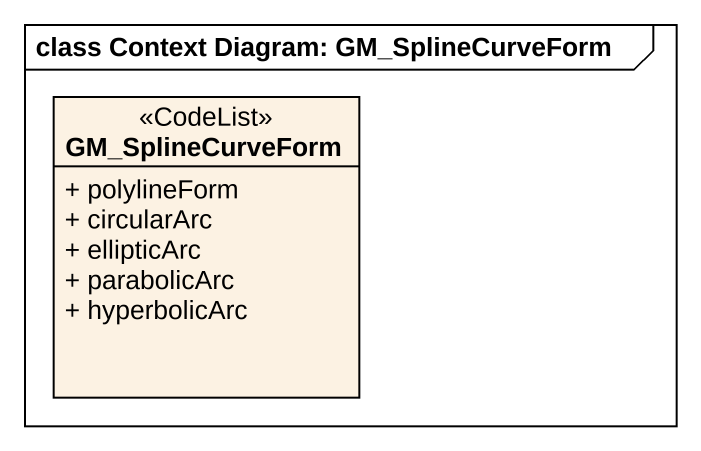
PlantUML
@startuml
mainframe class Context Diagram: GM_SplineCurveForm
hide circle
hide empty members
skinparam classAttributeIconSize 0
class GM_SplineCurveForm <<CodeList>> {
  + polylineForm
  + circularArc
  + ellipticArc
  + parabolicArc
  + hyperbolicArc
}
@enduml
